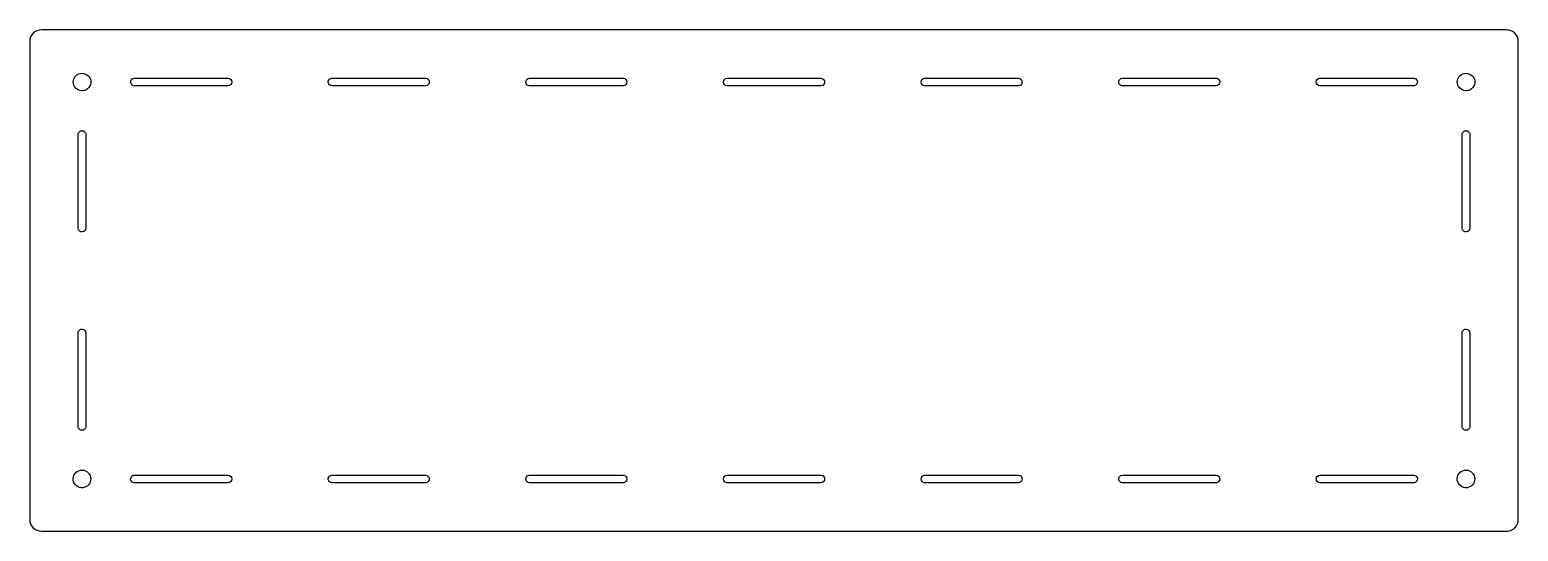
# Model space of a CAD drawing. Header units: millimetres. Extents: x -319 to 319, y -107 to 107.
import ezdxf

# ---------------------------------------------------------------- set-up
doc = ezdxf.new("R2010")
doc.units = ezdxf.units.MM
doc.layers.get('0').update_dxf_attribs({"color": 70})

msp = doc.modelspace()

# ---------------------------------------------------------------- linework, layer by layer
for points in [[(314.398, -107.348, 0.38431182), (318.875, -102.375), (318.875, 102.375, 0.41471696), (313.875, 107.375), (-313.875, 107.375, 0.41471696), (-318.875, 102.375), (-318.875, -102.375, 0.41471696), (-313.875, -107.375), (313.875, -107.375, 0.02644148)], [(-295.341, 88.5665, -38.21007319), (-295.72, 88.668)], [(-275.21, 83.8777, -0.62813097), (-274.123, 86.6454), (-233.877, 86.6454, -0.92782059), (-233.877, 83.3546), (-274.123, 83.3546, -0.19045353)], [(-189.936, 86.5359, -0.07530775), (-189.457, 86.6454), (-149.21, 86.6454, -0.92782059), (-149.21, 83.3546), (-189.457, 83.3546, -0.79683623)], [(-105.695, 86.29, -0.15085408), (-104.79, 86.6454), (-64.5434, 86.6454, -0.9277359), (-64.5434, 83.3546), (-104.79, 83.3546, -0.68063691)], [(21.0287, 83.71, -0.15067196), (20.1233, 83.3546), (-20.1233, 83.3546, -0.9277359), (-20.1233, 86.6454), (20.1233, 86.6454, -0.68174263)], [(105.695, 83.71, -0.15085408), (104.79, 83.3546), (64.5434, 83.3546, -0.9277359), (64.5434, 86.6454), (104.79, 86.6454, -0.68063691)], [(189.936, 86.5359, -0.79756582), (189.457, 83.3546), (149.21, 83.3546, -0.92782059), (149.21, 86.6454), (189.457, 86.6454, -0.07492897)], [(275.21, 83.8777, -0.18897542), (274.123, 83.3546), (233.877, 83.3546, -0.92782059), (233.877, 86.6454), (274.123, 86.6454, -0.62896534)], [(297.659, 88.5665, -38.21007319), (297.28, 88.668)], [(-296.254, 20.8684, -0.43818544), (-298.145, 22.3767), (-298.145, 62.6233, -0.93072543), (-294.855, 62.6233), (-294.855, 22.3767, -0.35006144)], [(296.746, 20.8684, -0.43818544), (294.855, 22.3767), (294.855, 62.6233, -0.93072543), (298.145, 62.6233), (298.145, 22.3767, -0.35006144)], [(-296.254, -20.8684, -0.35169314), (-294.855, -22.3767), (-294.855, -62.6233, -0.93072543), (-298.145, -62.6233), (-298.145, -22.3767, -0.43667911)], [(296.746, -20.8684, -0.35169314), (298.145, -22.3767), (298.145, -62.6233, -0.93072543), (294.855, -62.6233), (294.855, -22.3767, -0.43667911)], [(-295.341, -88.5665, -38.51171117), (-294.975, -88.4258)], [(297.659, -88.5665, -38.51171117), (298.025, -88.4258)], [(-275.21, -83.8777, -0.18897542), (-274.123, -83.3546), (-233.877, -83.3546, -0.92782059), (-233.877, -86.6454), (-274.123, -86.6454, -0.62896534)], [(-189.936, -83.4641, -0.07530775), (-189.457, -83.3546), (-149.21, -83.3546, -0.92782059), (-149.21, -86.6454), (-189.457, -86.6454, -0.79683623)], [(-105.695, -83.71, -0.15085408), (-104.79, -83.3546), (-64.5434, -83.3546, -0.9277359), (-64.5434, -86.6454), (-104.79, -86.6454, -0.68063691)], [(21.0287, -86.29, -0.15067196), (20.1233, -86.6454), (-20.1233, -86.6454, -0.9277359), (-20.1233, -83.3546), (20.1233, -83.3546, -0.68174263)], [(105.695, -86.29, -0.15085408), (104.79, -86.6454), (64.5434, -86.6454, -0.9277359), (64.5434, -83.3546), (104.79, -83.3546, -0.68063691)], [(189.936, -86.5359, -0.07530775), (189.457, -86.6454), (149.21, -86.6454, -0.92782059), (149.21, -83.3546), (189.457, -83.3546, -0.79683623)], [(275.21, -86.1223, -0.18897542), (274.123, -86.6454), (233.877, -86.6454, -0.92782059), (233.877, -83.3546), (274.123, -83.3546, -0.62896534)]]:
    msp.add_lwpolyline(points, format="xyb", close=True)

doc.saveas('drawing.dxf')
